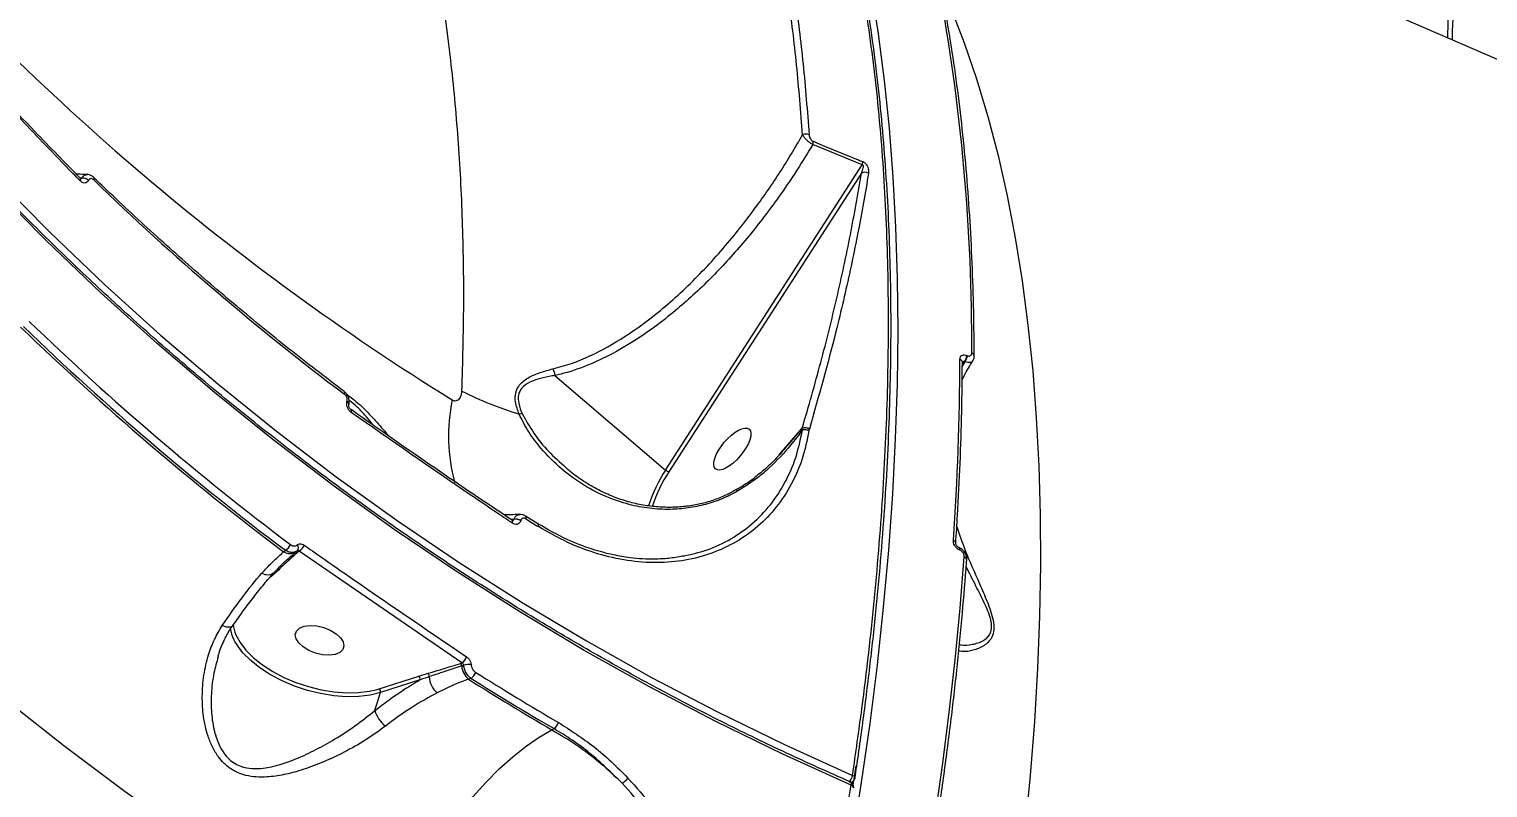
# Model space of a CAD drawing. Header units: millimetres. Extents: x -8092 to 6423, y -6886 to 5604.
# Drawn here: x 415.7 to 676.7, y -2324 to -2188.3 of the extents above; entities that cross this region are included whole.
import ezdxf

# ---------------------------------------------------------------- set-up
doc = ezdxf.new("R2010")
doc.units = ezdxf.units.MM
for name, color, linetype in [('DIKOM_ОБЪЕКТ', 7, 'Continuous'), ('DIKOM_РАЗМЕР_ЗОНА', 7, 'Continuous'), ('DIKOM_РАЗМЕР_ОБЪЕКТА', 7, 'Continuous')]:
    doc.layers.add(name, color=color, linetype=linetype)
doc.styles.add('style1', font='arial.ttf', dxfattribs={"width": 0.8})
doc.dimstyles.new('1-50', dxfattribs={"dimtxt": 300, "dimasz": 200, "dimexe": 100, "dimexo": 0, "dimgap": 100, "dimtad": 1, "dimtxsty": 'style1', "dimcen": 200, "dimclrd": 7, "dimclre": 7, "dimclrt": 7, "dimadec": 1, "dimazin": 2, "dimtfac": 1, "dimtmove": 0, "dimatfit": 2, "dimfxl": 0, "dimlwd": 25, "dimlwe": 18, "dimarcsym": 0})

# ---------------------------------------------------------------- blocks, each defined once
blk = doc.blocks.new('*D9')
at = {"layer": 'Defpoints', "color": 0, "transparency": 16777216}
for p in [(-8092.06, -86.27), (4664.84, -1471.84), (4664.84, -6785.92)]:
    blk.add_point(p, dxfattribs=at)
at = {"layer": 'DIKOM_РАЗМЕР_ЗОНА', "color": 7, "lineweight": 18, "transparency": 16777216}
for p, q in [((-8092.06, -86.27), (-8092.06, -6885.92)), ((4664.84, -1471.84), (4664.84, -6885.92))]:
    blk.add_line(p, q, dxfattribs=at)
at = {"layer": 'DIKOM_РАЗМЕР_ЗОНА', "color": 7, "lineweight": 25, "transparency": 16777216}
blk.add_line((-7892.06, -6785.92), (4464.84, -6785.92), dxfattribs=at)
at = {"layer": 'DIKOM_РАЗМЕР_ЗОНА', "color": 7, "transparency": 16777216}
for points in [[(-7892.06, -6752.58), (-7892.06, -6819.25), (-8092.06, -6785.92)], [(4464.84, -6752.58), (4464.84, -6819.25), (4664.84, -6785.92)]]:
    blk.add_solid(points, dxfattribs=at)
at = {"layer": 'DIKOM_РАЗМЕР_ЗОНА', "color": 7, "transparency": 16777216, "insert": (-2159.84, -6532.75), "char_height": 300, "attachment_point": 5, "style": 'style1'}
blk.add_mtext('12760', dxfattribs=at)
blk = doc.blocks.new('*D10')
at = {"layer": 'Defpoints', "color": 0, "transparency": 16777216}
for p in [(-65.22, 5603.5), (2870.75, -5504.88), (6323.39, -5504.88)]:
    blk.add_point(p, dxfattribs=at)
at = {"layer": 'DIKOM_РАЗМЕР_ЗОНА', "color": 7, "lineweight": 18, "transparency": 16777216}
for p, q in [((-65.22, 5603.5), (6423.39, 5603.5)), ((2870.75, -5504.88), (6423.39, -5504.88))]:
    blk.add_line(p, q, dxfattribs=at)
at = {"layer": 'DIKOM_РАЗМЕР_ЗОНА', "color": 7, "lineweight": 25, "transparency": 16777216}
blk.add_line((6323.39, 5403.5), (6323.39, -5304.88), dxfattribs=at)
at = {"layer": 'DIKOM_РАЗМЕР_ЗОНА', "color": 7, "transparency": 16777216}
for points in [[(6290.06, 5403.5), (6356.72, 5403.5), (6323.39, 5603.5)], [(6290.06, -5304.88), (6356.72, -5304.88), (6323.39, -5504.88)]]:
    blk.add_solid(points, dxfattribs=at)
at = {"layer": 'DIKOM_РАЗМЕР_ЗОНА', "color": 7, "transparency": 16777216, "insert": (6070.22, 308.83), "char_height": 300, "attachment_point": 5, "rotation": 90, "style": 'style1'}
blk.add_mtext('11100', dxfattribs=at)
blk = doc.blocks.new('*D11')
at = {"layer": 'Defpoints', "color": 0, "transparency": 16777216}
for p in [(-6092.06, -310.77), (2568.27, -2361.54), (2568.27, -4925.78)]:
    blk.add_point(p, dxfattribs=at)
at = {"layer": 'DIKOM_РАЗМЕР_ОБЪЕКТА', "color": 7, "lineweight": 18, "transparency": 16777216}
for p, q in [((-6092.06, -310.77), (-6092.06, -5025.78)), ((2568.27, -2361.54), (2568.27, -5025.78))]:
    blk.add_line(p, q, dxfattribs=at)
at = {"layer": 'DIKOM_РАЗМЕР_ОБЪЕКТА', "color": 7, "lineweight": 25, "transparency": 16777216}
blk.add_line((-5892.06, -4925.78), (2368.27, -4925.78), dxfattribs=at)
at = {"layer": 'DIKOM_РАЗМЕР_ОБЪЕКТА', "color": 7, "transparency": 16777216}
for points in [[(-5892.06, -4892.44), (-5892.06, -4959.11), (-6092.06, -4925.78)], [(2368.27, -4892.44), (2368.27, -4959.11), (2568.27, -4925.78)]]:
    blk.add_solid(points, dxfattribs=at)
at = {"layer": 'DIKOM_РАЗМЕР_ОБЪЕКТА', "color": 7, "transparency": 16777216, "insert": (-2605.9, -4672.61), "char_height": 300, "attachment_point": 5, "style": 'style1'}
blk.add_mtext('8660', dxfattribs=at)
blk = doc.blocks.new('*D12')
at = {"layer": 'Defpoints', "color": 0, "transparency": 16777216}
for p in [(529.59, 4103.5), (2292.6, -3779.74), (5226.02, -3779.74)]:
    blk.add_point(p, dxfattribs=at)
at = {"layer": 'DIKOM_РАЗМЕР_ОБЪЕКТА', "color": 7, "lineweight": 18, "transparency": 16777216}
for p, q in [((529.59, 4103.5), (5326.02, 4103.5)), ((2292.6, -3779.74), (5326.02, -3779.74))]:
    blk.add_line(p, q, dxfattribs=at)
at = {"layer": 'DIKOM_РАЗМЕР_ОБЪЕКТА', "color": 7, "lineweight": 25, "transparency": 16777216}
blk.add_line((5226.02, 3903.5), (5226.02, -3579.74), dxfattribs=at)
at = {"layer": 'DIKOM_РАЗМЕР_ОБЪЕКТА', "color": 7, "transparency": 16777216}
for points in [[(5192.69, 3903.5), (5259.35, 3903.5), (5226.02, 4103.5)], [(5192.69, -3579.74), (5259.35, -3579.74), (5226.02, -3779.74)]]:
    blk.add_solid(points, dxfattribs=at)
at = {"layer": 'DIKOM_РАЗМЕР_ОБЪЕКТА', "color": 7, "transparency": 16777216, "insert": (4972.85, 245.42), "char_height": 300, "attachment_point": 5, "rotation": 90, "style": 'style1'}
blk.add_mtext('7880', dxfattribs=at)

msp = doc.modelspace()

# ---------------------------------------------------------------- linework, layer by layer
at = {"layer": 'DIKOM_ОБЪЕКТ', "color": 7, "linetype": 'Continuous', "lineweight": 15}
for p, q in [((838.207, -2262.912), (569.314, -2146.46)), ((564.786, -2212.606), (555.904, -2208.974)), ((529.595, -2267.191), (564.786, -2212.606)), ((424.844, -2215.018), (424.838, -2215.012)), ((425.108, -2214.944), (424.859, -2214.928)), ((424.862, -2215), (425.099, -2214.963)), ((425.099, -2214.963), (425.108, -2214.944)), ((426.304, -2215.364), (426.294, -2215.384)), ((427.267, -2214.856), (427.259, -2214.847)), ((564.628, -2214.084), (530.193, -2267.495)), ((583.497, -2246.688), (583.563, -2246.716)), ((582.682, -2248.754), (583.167, -2247.821)), ((583.102, -2247.792), (582.687, -2248.354)), ((582.694, -2247.907), (582.694, -2247.881)), ((583.167, -2247.821), (583.102, -2247.792)), ((509.79, -2250.274), (529.595, -2267.191)), ((472.573, -2254.914), (472.579, -2254.893)), ((473.29, -2256.398), (473.275, -2256.387)), ((549.913, -2264.488), (554.042, -2259.714)), ((553.258, -2260.651), (554.024, -2259.742)), ((554.024, -2259.742), (554.042, -2259.714)), ((554.068, -2260.041), (554.024, -2259.742)), ((555.303, -2259.885), (555.24, -2260.151)), ((555.314, -2259.851), (555.303, -2259.885)), ((511.751, -2266.71), (511.885, -2266.834)), ((543.608, -2270.273), (542.469, -2270.959)), ((502.414, -2276.021), (501.907, -2276.031)), ((502.065, -2276.137), (502.408, -2276.043)), ((502.408, -2276.043), (502.414, -2276.021)), ((506.747, -2276.801), (504.519, -2275.415)), ((502.12, -2276.202), (502.106, -2276.192)), ((503.66, -2276.243), (503.654, -2276.265)), ((582.109, -2281.073), (582.064, -2281.054)), ((461.234, -2281.814), (461.541, -2281.548)), ((462.316, -2282.822), (463.533, -2281.749)), ((463.533, -2281.749), (463.713, -2281.592)), ((464.037, -2281.678), (463.98, -2281.727)), ((493.138, -2301.69), (464.037, -2281.678)), ((532.968, -2282.574), (532.61, -2282.627)), ((582.274, -2281.551), (582.228, -2281.532)), ((459.296, -2285.987), (458.652, -2286.543)), ((460.287, -2285.078), (459.296, -2285.987)), ((492.881, -2301.773), (493.138, -2301.69)), ((478.34, -2306.339), (485.421, -2304.053)), ((485.629, -2304.729), (478.548, -2307.014)), ((485.421, -2304.053), (487.072, -2303.553)), ((494.78, -2304.472), (494.313, -2304.625)), ((477.556, -2310.216), (478.548, -2307.014)), ((477.765, -2306.509), (478.34, -2306.339)), ((509.252, -2313.677), (509.616, -2313.461)), ((563.314, -2322.526), (563.667, -2320.132)), ((562.628, -2322.975), (562.638, -2322.979)), ((562.833, -2323.103), (563.005, -2323.001)), ((563.48, -2322.302), (563.482, -2322.29))]:
    msp.add_line(p, q, dxfattribs=at)
at = {"layer": 'DIKOM_ОБЪЕКТ', "color": 7, "linetype": 'Continuous', "lineweight": 15, "flags": 128}
for points in [[(350.362, -2140.143), (358.044, -2151.588), (366.009, -2162.794), (374.25, -2173.755), (382.764, -2184.464), (391.544, -2194.913), (400.584, -2205.096), (409.879, -2215.007), (419.422, -2224.638), (429.207, -2233.983), (439.228, -2243.036), (449.479, -2251.792), (459.952, -2260.244), (470.64, -2268.388), (481.537, -2276.217), (492.636, -2283.726), (503.929, -2290.911), (515.408, -2297.767), (527.067, -2304.289), (538.898, -2310.474), (550.892, -2316.316), (563.043, -2321.813)], [(562.779, -2323.567), (550.591, -2318.053), (538.561, -2312.193), (526.694, -2305.99), (515, -2299.448), (503.486, -2292.572), (492.159, -2285.365), (481.027, -2277.833), (470.097, -2269.981), (459.376, -2261.813), (448.872, -2253.335), (438.59, -2244.553), (428.539, -2235.472), (418.724, -2226.098), (409.152, -2216.438), (399.829, -2206.498), (390.762, -2196.284), (381.956, -2185.803), (373.416, -2175.062), (365.15, -2164.068), (357.161, -2152.828), (349.456, -2141.349)], [(575.35, -2173.162), (578.052, -2178.671), (580.634, -2184.58), (583.029, -2190.765), (585.237, -2197.221), (587.254, -2203.941), (589.08, -2210.918), (590.712, -2218.147), (592.148, -2225.621), (593.389, -2233.332), (594.431, -2241.274), (595.275, -2249.44), (595.92, -2257.82), (596.364, -2266.409), (596.609, -2275.197), (596.652, -2284.177), (596.495, -2293.34), (596.137, -2302.678), (595.58, -2312.182), (594.822, -2321.844), (593.866, -2331.653)], [(566.368, -2181.063), (567.641, -2189.16), (568.717, -2197.485), (569.594, -2206.033), (570.274, -2214.795), (570.754, -2223.764), (571.035, -2232.933), (571.116, -2242.293), (570.998, -2251.838), (570.68, -2261.559), (570.162, -2271.448), (569.446, -2281.496), (568.531, -2291.695), (567.418, -2302.037), (566.109, -2312.512), (564.605, -2323.112), (562.906, -2333.829)], [(424.807, -2215.441), (424.86, -2215.312), (424.885, -2215.197), (424.883, -2215.102), (424.852, -2215.029), (424.844, -2215.018)], [(478.699, -2354.674), (466.98, -2347.653), (455.436, -2340.324), (444.073, -2332.692), (432.897, -2324.76), (421.915, -2316.532), (411.132, -2308.014), (400.555, -2299.21), (390.189, -2290.125), (380.04, -2280.763), (370.114, -2271.131), (360.415, -2261.233), (350.95, -2251.074), (341.723, -2240.661), (332.74, -2229.998)], [(472.113, -2253.613), (472.145, -2253.487), (472.159, -2253.373), (472.153, -2253.275), (472.127, -2253.194), (472.083, -2253.135), (472.073, -2253.127)], [(473.341, -2256.898), (473.373, -2256.751), (473.38, -2256.621), (473.363, -2256.513), (473.321, -2256.43), (473.29, -2256.398)], [(543.608, -2270.273), (543.468, -2270.135), (543.369, -2270.074), (543.329, -2270.077)], [(504.6, -2275.93), (504.625, -2275.798), (504.632, -2275.68), (504.62, -2275.578), (504.591, -2275.495), (504.545, -2275.434), (504.519, -2275.415)], [(502.165, -2276.698), (502.197, -2276.552), (502.206, -2276.423), (502.191, -2276.316), (502.152, -2276.235), (502.12, -2276.202)], [(572.647, -2358.97), (574.501, -2349.112), (576.199, -2339.335), (577.739, -2329.645), (579.121, -2320.049), (580.343, -2310.554), (581.405, -2301.166), (582.305, -2291.893), (583.044, -2282.739)], [(452.072, -2295.107), (452.034, -2295.153), (451.864, -2295.266), (451.632, -2295.326), (451.345, -2295.329), (451.013, -2295.276), (450.647, -2295.169), (450.26, -2295.012)], [(452.705, -2296.683), (453.437, -2298.041), (454.494, -2299.424), (455.839, -2300.768), (457.444, -2302.044), (459.273, -2303.224), (461.285, -2304.282), (463.438, -2305.195), (465.683, -2305.943), (467.971, -2306.51), (470.253, -2306.883), (472.478, -2307.053), (474.598, -2307.018), (476.567, -2306.778), (477.765, -2306.509)], [(470.608, -2296.469), (471.395, -2297.183), (471.881, -2297.935), (472.025, -2298.665), (471.816, -2299.314), (471.272, -2299.828), (470.436, -2300.166), (469.375, -2300.301), (468.177, -2300.222), (466.937, -2299.935), (465.757, -2299.464), (464.732, -2298.846), (463.945, -2298.132), (463.46, -2297.38), (463.316, -2296.65), (463.524, -2296.001), (464.069, -2295.487), (464.905, -2295.149), (465.965, -2295.014), (467.164, -2295.093), (468.403, -2295.379), (469.583, -2295.851), (470.608, -2296.469)], [(478.548, -2307.014), (476.719, -2307.468), (474.69, -2307.715), (472.503, -2307.751), (470.208, -2307.575), (467.855, -2307.191), (465.495, -2306.607), (463.18, -2305.835), (460.96, -2304.894), (458.885, -2303.803), (456.999, -2302.585), (455.344, -2301.27), (453.957, -2299.883), (453.512, -2299.352)], [(478.699, -2354.674), (479.889, -2351.316), (481.272, -2347.919), (482.835, -2344.515), (484.564, -2341.136), (486.442, -2337.812), (488.454, -2334.573), (490.58, -2331.449), (492.801, -2328.468), (495.097, -2325.658), (497.448, -2323.044), (499.83, -2320.65), (502.224, -2318.498), (504.606, -2316.608), (506.956, -2314.996), (509.252, -2313.677)], [(562.638, -2322.979), (562.646, -2322.983), (562.712, -2323.042), (562.76, -2323.135), (562.788, -2323.256), (562.794, -2323.402), (562.779, -2323.567)], [(563.482, -2322.29), (563.484, -2322.256), (563.465, -2322.162), (563.408, -2322.067), (563.317, -2321.975), (563.193, -2321.889), (563.043, -2321.813)], [(563.162, -2323.532), (563.23, -2323.083), (563.278, -2322.761)], [(562.779, -2323.567), (562.929, -2323.643), (563.052, -2323.728), (563.144, -2323.82), (563.201, -2323.915), (563.22, -2324.008), (563.216, -2324.05)]]:
    msp.add_lwpolyline(points, dxfattribs=at)
at = {"layer": 'DIKOM_ОБЪЕКТ', "color": 7, "linetype": 'Continuous', "lineweight": 15}
for centre, radius, start, end in [((733.349, -1864.342), 459.207, 221.07288, 238.20622), ((728.514, -2189.978), 59.007, 165.53377, 179.87646), ((237.035, -2244.314), 347.341, 359.67703, 10.6049), ((554.725, -2208.455), 1.373, 66.81384, 117.4027), ((554.503, -2208.476), 1.487, 340.44343, 3.88162), ((563.358, -2212.138), 1.502, 341.85908, 5.27998), ((425.27, -2216.387), 1.434, 44.40374, 96.85938), ((425.278, -2216.37), 1.436, 44.45191, 96.8121), ((426.906, -2215.058), 0.413, 325.72096, 29.3374), ((756.155, -1875.659), 472.789, 225.91901, 233.07416), ((565.249, -2215.14), 1.225, 58.58383, 120.46212), ((761.12, -1883.073), 498.926, 225.93895, 233.05383), ((761.375, -1883.105), 498.655, 225.95492, 233.03796), ((761.615, -1882.943), 497.562, 225.95498, 233.03775), ((89.34, -2245.613), 492.921, 356.02802, 359.79534), ((582.067, -2247.975), 0.631, 7.20527, 72.4033), ((581.476, -2246.588), 2.024, 323.46105, 357.15531), ((581.543, -2246.616), 2.023, 323.44874, 357.16214), ((584.198, -2246.859), 0.612, 6.22693, 73.58786), ((472.305, -2255.439), 0.589, 353.08301, 62.90834), ((472.309, -2255.42), 0.592, 353.84088, 62.81372), ((522.231, -2261.147), 31.499, 168.08566, 195.19916), ((522.454, -2195.079), 64.972, 243.18761, 252.9234), ((503.695, -2259.124), 1.964, 81.99525, 99.38516), ((554.54, -2260.923), 1.288, 53.66405, 113.59167), ((554.556, -2260.921), 1.312, 54.70609, 113.05172), ((550.578, -2281.175), 25.217, 146.31756, 162.56514), ((550.347, -2280.963), 24.24, 146.24694, 162.64793), ((530.436, -2266.276), 1.243, 227.39878, 258.70609), ((502.776, -2277.584), 1.584, 56.33292, 103.42703), ((502.782, -2277.562), 1.584, 56.33292, 103.42703), ((754.194, -1877.269), 470.349, 237.95013, 238.27025), ((460.579, -2279.81), 1.986, 298.98364, 339.36631), ((463.075, -2281.1), 0.807, 322.32601, 40.26627), ((463.096, -2280.017), 1.909, 299.53119, 341.64056), ((580.937, -2280.318), 0.578, 4.91737, 75.9775), ((581.787, -2281.417), 0.456, 345.38429, 52.94662), ((581.827, -2281.437), 0.461, 345.59592, 51.806), ((462.335, -2280.097), 2.04, 237.31978, 305.93582), ((463.773, -2282.077), 0.406, 59.34829, 126.26535), ((582.9, -2283.304), 0.582, 5.35208, 75.68265), ((458.366, -2284.018), 1.897, 237.51569, 308.93908), ((460.07, -2285.499), 0.473, 62.72989, 98.03623), ((459.897, -2293.885), 8.406, 191.05954, 220.56804), ((458.586, -2294.117), 6.416, 185.8261, 203.57532), ((492.43, -2302.284), 0.682, 3.50839, 48.53301), ((492.09, -2299.992), 1.995, 301.67572, 341.82387), ((494.456, -2305.213), 3.241, 84.32404, 107.6738), ((484.978, -2304.559), 0.673, 345.4032, 48.82073), ((486.595, -2304.061), 0.697, 351.74337, 46.76268), ((491.327, -2303.974), 4.047, 182.65398, 229.61028), ((496.492, -2302.03), 3.389, 183.58433, 229.97367), ((753.879, -1893.097), 486.549, 237.75889, 239.81594), ((493.754, -2302.842), 1.926, 302.2037, 343.67998), ((754.556, -1892.424), 487.101, 237.77062, 239.81114), ((754.954, -1892), 486.312, 237.77111, 239.81037), ((477.898, -2306.845), 0.672, 345.38924, 48.83468), ((483.16, -2308.48), 5.867, 197.2139, 230.70138), ((508.564, -2311.876), 1.902, 303.60739, 345.52032), ((520.138, -2320.302), 3.359, 299.85014, 323.57956), ((561.221, -2321.574), 1.837, 308.29225, 352.52539), ((562.229, -2323.891), 1, 351.35162, 66.47401), ((562.696, -2322.48), 0.605, 280.60182, 300.68075), ((562.493, -2322.142), 1, 300.78835, 323.08161), ((562.493, -2322.142), 1, 323.08161, 351.5044)]:
    msp.add_arc(centre, radius, start, end, dxfattribs=at)
msp.add_ellipse((541.527, -2263.434), major_axis=(3.012, 3.564), ratio=0.4016192, dxfattribs=at)
for points, knots in [([(493.147, -2253.066), (493.29, -2247.87), (493.575, -2237.478), (493.32, -2222.431), (492.556, -2207.822), (491.187, -2193.237), (489.159, -2178.825), (486.408, -2164.718), (482.978, -2151.302), (478.851, -2138.662), (474.026, -2126.867), (468.668, -2116.294), (462.83, -2106.931), (456.588, -2098.704), (449.732, -2091.483), (444.201, -2086.529), (440.779, -2084.337), (440.029, -2083.856)], [0, 0, 0, 0, 0.0645613, 0.1291225, 0.1943264, 0.2595306, 0.331612, 0.4037489, 0.4758298, 0.5500354, 0.6243024, 0.6985065, 0.7683205, 0.8381868, 0.9079997, 0.9798271, 1, 1, 1, 1]), ([(563.043, -2321.813), (563.616, -2317.826), (565.16, -2307.085), (567.086, -2289.959), (568.635, -2270.626), (569.458, -2251.696), (569.534, -2233.248), (568.842, -2215.361), (567.396, -2198.428), (565.22, -2182.485), (562.351, -2167.545), (558.744, -2153.364), (554.379, -2140.026), (549.25, -2127.603), (543.48, -2116.35), (537.069, -2106.347), (531.236, -2098.681), (527.289, -2094.77), (525.894, -2093.387)], [0, 0, 0, 0, 0.0385426, 0.1038339, 0.1691753, 0.2344666, 0.301654, 0.3688962, 0.4360839, 0.5013751, 0.5667165, 0.6320076, 0.699195, 0.7664376, 0.8336251, 0.8989155, 0.964256, 1, 1, 1, 1]), ([(563.464, -2322.3), (563.678, -2320.894), (564.409, -2316.093), (565.474, -2308.007), (566.662, -2298.064), (567.66, -2288.278), (568.479, -2278.661), (569.117, -2269.213), (569.575, -2259.931), (569.854, -2250.81), (569.955, -2241.849), (569.876, -2233.044), (569.618, -2224.394), (569.181, -2215.895), (568.564, -2207.545), (567.767, -2199.353), (566.793, -2191.342), (565.645, -2183.549), (564.325, -2175.994), (562.835, -2168.681), (561.174, -2161.606), (559.342, -2154.767), (557.34, -2148.161), (555.166, -2141.785), (552.819, -2135.64), (550.3, -2129.723), (547.606, -2124.033), (544.739, -2118.572), (541.705, -2113.353), (538.515, -2108.399), (535.182, -2103.725), (531.702, -2099.355), (528.717, -2095.915), (526.837, -2094.036), (526.217, -2093.417)], [0, 0, 0, 0, 0.0135239, 0.046165, 0.0788173, 0.1113219, 0.1436775, 0.1759207, 0.2080883, 0.2402171, 0.2723434, 0.3044968, 0.3367088, 0.3690165, 0.4014561, 0.4340636, 0.4667429, 0.4993216, 0.5317392, 0.5640324, 0.596238, 0.6283918, 0.6605292, 0.6926849, 0.7248836, 0.7571618, 0.7895542, 0.8220959, 0.8547588, 0.8873718, 0.9197906, 0.9520583, 0.9842099, 1, 1, 1, 1]), ([(562.628, -2322.975), (560.676, -2322.115), (555.008, -2319.62), (545.723, -2315.268), (534.819, -2309.828), (524.056, -2304.1), (513.436, -2298.092), (502.967, -2291.807), (492.653, -2285.248), (482.501, -2278.419), (472.515, -2271.323), (462.702, -2263.965), (453.067, -2256.348), (443.614, -2248.476), (434.349, -2240.355), (425.277, -2231.987), (416.404, -2223.379), (407.733, -2214.533), (399.27, -2205.456), (391.019, -2196.153), (382.984, -2186.627), (375.171, -2176.885), (367.582, -2166.933), (360.225, -2156.772), (354.244, -2148.093), (350.749, -2142.778), (349.561, -2140.972)], [0, 0, 0, 0, 0.0228178, 0.0662208, 0.1096241, 0.1530275, 0.196431, 0.2398342, 0.2832376, 0.3266401, 0.370043, 0.4134455, 0.4568478, 0.5002498, 0.5436518, 0.5870531, 0.6304543, 0.6738552, 0.7172559, 0.7606562, 0.8040563, 0.847456, 0.8908554, 0.9342544, 0.9776537, 1, 1, 1, 1]), ([(554.093, -2207.236), (553.769, -2203.038), (553.121, -2194.642), (551.619, -2182.593), (549.761, -2170.925), (548.17, -2163.559), (547.374, -2159.876)], [0, 0, 0, 0, 0.2491209, 0.4982421, 0.7491223, 1, 1, 1, 1]), ([(548.528, -2159.769), (549.32, -2163.431), (550.905, -2170.755), (552.768, -2182.405), (554.282, -2194.493), (554.938, -2202.96), (555.266, -2207.193)], [0, 0, 0, 0, 0.2491223, 0.4982432, 0.7491227, 1, 1, 1, 1]), ([(670.378, -2190.229), (670.377, -2190.139), (670.368, -2189.165), (670.464, -2187.189), (670.737, -2184.252), (671.192, -2181.174), (671.722, -2178.426), (672.131, -2176.7), (672.284, -2176.055)], [0, 0, 0, 0, 0.0214372, 0.2333908, 0.4459063, 0.6589927, 0.8725586, 1, 1, 1, 1]), ([(584.806, -2246.795), (584.798, -2245.236), (584.774, -2240.716), (584.599, -2233.361), (584.221, -2224.793), (583.662, -2216.409), (582.925, -2208.212), (582.011, -2200.207), (580.917, -2192.406), (579.853, -2185.984), (579.127, -2182.196), (578.874, -2180.88)], [0, 0, 0, 0, 0.0652736, 0.1893409, 0.3134157, 0.437497, 0.5615839, 0.6856772, 0.8097772, 0.9338809, 1, 1, 1, 1]), ([(424.807, -2215.441), (424.378, -2215.001), (422.235, -2212.802), (413.983, -2204.283), (406.358, -2196.137), (400.396, -2189.768)], [0, 0, 0, 0, 0.0517082, 0.2585516, 1, 1, 1, 1]), ([(424.864, -2215.002), (422.137, -2212.205), (415.499, -2205.4), (407.372, -2196.835), (402.038, -2191.047), (400.451, -2189.324)], [0, 0, 0, 0, 0.3287947, 0.8001848, 1, 1, 1, 1]), ([(509.405, -2249.094), (510.525, -2248.785), (513.909, -2247.851), (519.313, -2245.277), (526.014, -2240.912), (532.813, -2235.194), (539.561, -2228.14), (545.262, -2220.968), (550.113, -2213.987), (552.767, -2209.487), (554.093, -2207.236)], [0, 0, 0, 0, 0.05881029, 0.17772003, 0.29681651, 0.45094708, 0.60562293, 0.76004365, 0.88002115, 1, 1, 1, 1]), ([(555.904, -2208.974), (555.752, -2208.877), (555.449, -2208.684), (554.992, -2208.303), (554.58, -2207.895), (554.276, -2207.528), (554.146, -2207.321), (554.093, -2207.236)], [0, 0, 0, 0, 0.202236, 0.4043482, 0.6106161, 0.8410617, 1, 1, 1, 1]), ([(555.266, -2207.193), (555.283, -2207.323), (555.313, -2207.552), (555.457, -2207.88), (555.628, -2208.116), (555.805, -2208.283), (555.926, -2208.344), (555.986, -2208.375)], [0, 0, 0, 0, 0.3196702, 0.5619225, 0.7279018, 0.8640996, 1, 1, 1, 1]), ([(555.904, -2208.974), (555.008, -2210.447), (552.576, -2214.447), (548.241, -2220.677), (542.792, -2227.504), (536.891, -2233.807), (531.469, -2238.671), (526.481, -2242.475), (522.029, -2245.38), (517.108, -2247.933), (512.984, -2249.501), (510.512, -2250.099), (509.79, -2250.274)], [0, 0, 0, 0, 0.0783326, 0.2125903, 0.3472651, 0.4817924, 0.6158489, 0.6916657, 0.7820716, 0.8726181, 0.9628123, 1, 1, 1, 1]), ([(555.986, -2208.375), (556.525, -2208.604), (559.221, -2209.748), (562.179, -2210.951), (564.605, -2211.902), (564.855, -2212)], [0, 0, 0, 0, 0.183172, 0.9158789, 1, 1, 1, 1]), ([(564.628, -2214.084), (564.698, -2213.929), (564.836, -2213.623), (564.963, -2213.208), (565.003, -2212.9), (564.981, -2212.739), (564.944, -2212.665), (564.916, -2212.637), (564.885, -2212.616), (564.844, -2212.602), (564.808, -2212.605), (564.786, -2212.606)], [0, 0, 0, 0, 0.3170285, 0.6271479, 0.7913743, 0.8704757, 0.8978479, 0.9254604, 0.9332709, 0.9603605, 1, 1, 1, 1]), ([(564.855, -2212), (564.944, -2212.042), (565.123, -2212.127), (565.371, -2212.344), (565.603, -2212.636), (565.819, -2213.069), (565.933, -2213.592), (565.902, -2213.93), (565.888, -2214.094)], [0, 0, 0, 0, 0.109869, 0.2200431, 0.3257475, 0.4924913, 0.753703, 1, 1, 1, 1]), ([(426.11, -2214.28), (425.533, -2214.288), (424.836, -2214.297), (424.207, -2214.227), (424.099, -2214.215)], [0, 0, 0, 0, 0.8281302, 1, 1, 1, 1]), ([(426.294, -2215.384), (426.255, -2215.454), (426.152, -2215.635), (425.896, -2215.817), (425.544, -2215.864), (425.158, -2215.747), (424.924, -2215.543), (424.807, -2215.441)], [0, 0, 0, 0, 0.1342148, 0.3469507, 0.5632167, 0.7816982, 1, 1, 1, 1]), ([(424.964, -2215.114), (424.968, -2215.114), (424.985, -2215.116), (424.935, -2215.101), (424.87, -2215.041), (424.837, -2215.011)], [0, 0, 0, 0, 0.1432671, 0.57336, 1, 1, 1, 1]), ([(424.948, -2215.1), (424.951, -2215.1), (425, -2215.094), (425.056, -2215.044), (425.087, -2214.986), (425.099, -2214.963)], [0, 0, 0, 0, 0.0412095, 0.6300393, 1, 1, 1, 1]), ([(425.108, -2214.944), (425.204, -2214.81), (425.406, -2214.528), (425.773, -2214.342), (426.022, -2214.335), (426.112, -2214.333)], [0, 0, 0, 0, 0.36700286, 0.77220757, 1, 1, 1, 1]), ([(427.252, -2214.856), (427.094, -2214.724), (426.782, -2214.465), (426.343, -2214.311), (426.11, -2214.342), (426.072, -2214.347)], [0, 0, 0, 0, 0.46275145, 0.91308683, 1, 1, 1, 1]), ([(427.248, -2215.291), (427.246, -2215.289), (427.175, -2215.218), (427.016, -2215.107), (426.806, -2215.047), (426.606, -2215.065), (426.43, -2215.156), (426.344, -2215.297), (426.304, -2215.364)], [0, 0, 0, 0, 0.004394, 0.2198637, 0.4356226, 0.5683088, 0.7939166, 1, 1, 1, 1]), ([(472.07, -2253.125), (470.38, -2251.844), (465.474, -2248.127), (457.488, -2241.777), (448.176, -2233.994), (439.058, -2225.954), (432.119, -2219.527), (428.225, -2215.778), (427.258, -2214.847)], [0, 0, 0, 0, 0.1082673, 0.3142013, 0.5201381, 0.7260751, 0.9320088, 1, 1, 1, 1]), ([(554.042, -2259.714), (555.176, -2255.773), (557.443, -2247.892), (560.284, -2236.366), (562.746, -2225.048), (564.001, -2217.739), (564.628, -2214.084)], [0, 0, 0, 0, 0.2492688, 0.4985376, 0.7492684, 1, 1, 1, 1]), ([(565.888, -2214.094), (565.817, -2214.529), (565.466, -2216.706), (564.474, -2222.42), (562.683, -2231.383), (559.694, -2244.358), (556.967, -2254.003), (555.314, -2259.851)], [0, 0, 0, 0, 0.0299878, 0.1499523, 0.3900701, 0.6301905, 1, 1, 1, 1]), ([(582.257, -2247.374), (582.266, -2247.269), (582.286, -2247.034), (582.454, -2246.761), (582.734, -2246.591), (583.094, -2246.551), (583.362, -2246.642), (583.497, -2246.688)], [0, 0, 0, 0, 0.17413659, 0.38954411, 0.59577762, 0.79786512, 1, 1, 1, 1]), ([(583.563, -2246.716), (583.651, -2246.747), (583.828, -2246.807), (584.065, -2246.781), (584.246, -2246.67), (584.353, -2246.492), (584.365, -2246.34), (584.371, -2246.272)], [0, 0, 0, 0, 0.2039754, 0.4080219, 0.6135381, 0.8265511, 1, 1, 1, 1]), ([(584.551, -2247.628), (584.596, -2247.566), (584.746, -2247.363), (584.818, -2247.058), (584.795, -2246.838), (584.79, -2246.793)], [0, 0, 0, 0, 0.25837709, 0.84932776, 1, 1, 1, 1]), ([(503.375, -2257.187), (503.114, -2256.463), (502.639, -2255.145), (502.677, -2253.297), (503.475, -2251.706), (505.064, -2250.556), (507.138, -2249.697), (508.644, -2249.296), (509.405, -2249.094)], [0, 0, 0, 0, 0.1672654, 0.3043219, 0.4416809, 0.6370357, 0.8167218, 1, 1, 1, 1]), ([(509.405, -2249.094), (509.42, -2249.123), (509.509, -2249.294), (509.665, -2249.677), (509.743, -2250.058), (509.786, -2250.267)], [0, 0, 0, 0, 0.0842789, 0.5004885, 1, 1, 1, 1]), ([(581.512, -2280.268), (581.621, -2278.609), (581.937, -2273.797), (582.322, -2265.943), (582.62, -2256.796), (582.669, -2250.847), (582.693, -2247.896)], [0, 0, 0, 0, 0.1498929, 0.4347638, 0.7196496, 1, 1, 1, 1]), ([(582.653, -2251.104), (582.774, -2250.839), (583.313, -2249.661), (584.023, -2248.524), (584.574, -2247.644)], [0, 0, 0, 0, 0.225026, 1, 1, 1, 1]), ([(583.102, -2247.792), (583.063, -2247.78), (583.016, -2247.766), (582.919, -2247.77), (582.807, -2247.805), (582.728, -2247.881), (582.687, -2247.922)], [0, 0, 0, 0, 0.2531085, 0.3073724, 0.634967, 1, 1, 1, 1]), ([(584.549, -2247.629), (584.527, -2247.677), (584.453, -2247.833), (584.157, -2247.956), (583.707, -2247.992), (583.347, -2247.878), (583.167, -2247.821)], [0, 0, 0, 0, 0.1261552, 0.4166994, 0.7080085, 1, 1, 1, 1]), ([(509.786, -2250.267), (509.784, -2250.267), (509.62, -2250.291), (508.73, -2250.444), (507.166, -2250.749), (505.26, -2251.4), (503.826, -2252.344), (503.155, -2253.72), (503.215, -2255.375), (503.7, -2256.536), (503.969, -2257.18)], [0, 0, 0, 0, 0.0002697, 0.0414507, 0.2242925, 0.4065701, 0.5849833, 0.7124739, 0.8404539, 1, 1, 1, 1]), ([(509.79, -2250.274), (509.789, -2250.273), (509.787, -2250.271), (509.786, -2250.269), (509.786, -2250.267), (509.786, -2250.267)], [0, 0, 0, 0, 0.4609745, 0.8339405, 1, 1, 1, 1]), ([(472.896, -2255.485), (472.897, -2255.484), (472.985, -2255.29), (472.995, -2254.816), (472.858, -2254.122), (472.526, -2253.504), (472.19, -2253.255), (472.053, -2253.153)], [0, 0, 0, 0, 0.0022638, 0.2509243, 0.5209133, 0.8060441, 1, 1, 1, 1]), ([(472.579, -2254.893), (472.583, -2254.879), (472.611, -2254.777), (472.628, -2254.562), (472.575, -2254.287), (472.467, -2254.022), (472.32, -2253.792), (472.177, -2253.669), (472.113, -2253.613)], [0, 0, 0, 0, 0.0340185, 0.2521871, 0.4705222, 0.5978375, 0.8193402, 1, 1, 1, 1]), ([(473.341, -2256.898), (473.218, -2256.795), (472.972, -2256.59), (472.696, -2256.141), (472.534, -2255.655), (472.503, -2255.228), (472.554, -2255.002), (472.573, -2254.914)], [0, 0, 0, 0, 0.2182479, 0.436762, 0.6529573, 0.8657428, 1, 1, 1, 1]), ([(472.52, -2253.615), (473.263, -2254.174), (474.518, -2255.119), (476.215, -2256.795), (477.943, -2258.648), (479.228, -2260.141), (479.998, -2261.053), (480.065, -2261.132)], [0, 0, 0, 0, 0.2703618, 0.4564363, 0.6474266, 0.969128, 1, 1, 1, 1]), ([(477.295, -2259.195), (477.174, -2259.037), (476.687, -2258.403), (475.72, -2257.287), (474.407, -2255.854), (473.436, -2255.101), (472.947, -2254.722)], [0, 0, 0, 0, 0.0974976, 0.3921835, 0.6940804, 1, 1, 1, 1]), ([(491.41, -2254.644), (491.49, -2254.686), (491.655, -2254.772), (491.975, -2254.815), (492.322, -2254.738), (492.748, -2254.435), (492.984, -2254), (493.114, -2253.486), (493.134, -2253.233), (493.147, -2253.066)], [0, 0, 0, 0, 0.0767354, 0.1605161, 0.3173878, 0.4661186, 0.7624862, 0.8428084, 1, 1, 1, 1]), ([(473.275, -2256.384), (473.267, -2256.379), (473.229, -2256.356), (473.13, -2256.26), (473.018, -2256.102), (472.933, -2255.921), (472.887, -2255.747), (472.874, -2255.603), (472.887, -2255.52), (472.89, -2255.512), (472.891, -2255.51)], [0, 0, 0, 0, 0.0442989, 0.2035745, 0.3644775, 0.5199747, 0.6586405, 0.8032668, 0.954562, 1, 1, 1, 1]), ([(472.892, -2255.504), (472.893, -2255.499), (472.895, -2255.492), (472.897, -2255.485), (472.898, -2255.483)], [0, 0, 0, 0, 0.6997436, 1, 1, 1, 1]), ([(502.132, -2276.182), (498.926, -2274.034), (491.124, -2268.805), (481.524, -2262.197), (475.19, -2257.712), (473.304, -2256.377)], [0, 0, 0, 0, 0.3287684, 0.8001336, 1, 1, 1, 1]), ([(502.165, -2276.698), (501.661, -2276.36), (499.141, -2274.67), (489.43, -2268.119), (480.401, -2261.822), (473.341, -2256.898)], [0, 0, 0, 0, 0.0517106, 0.2585522, 1, 1, 1, 1]), ([(542.469, -2270.959), (541.566, -2271.437), (539.735, -2272.407), (536.732, -2273.401), (533.598, -2274.044), (530.227, -2274.303), (526.671, -2274.117), (522.815, -2273.383), (518.886, -2272.037), (514.8, -2269.923), (510.832, -2267.039), (507.559, -2263.736), (505.004, -2260.415), (503.921, -2258.269), (503.375, -2257.187)], [0, 0, 0, 0, 0.0637955, 0.1293411, 0.1956944, 0.263426, 0.3422605, 0.4227083, 0.517078, 0.6134057, 0.7254018, 0.8400009, 0.9193211, 1, 1, 1, 1]), ([(503.969, -2257.18), (504.617, -2258.343), (505.928, -2260.699), (508.572, -2263.938), (510.68, -2265.776), (511.751, -2266.71)], [0, 0, 0, 0, 0.3244075, 0.6566139, 1, 1, 1, 1]), ([(555.24, -2260.151), (554.885, -2261.852), (554.176, -2265.252), (552.165, -2269.822), (549.508, -2273.891), (546.191, -2277.351), (542.301, -2280.136), (537.92, -2282.182), (533.141, -2283.447), (528.057, -2283.894), (522.78, -2283.511), (517.418, -2282.284), (512.048, -2280.295), (508.571, -2278.311), (506.831, -2277.318)], [0, 0, 0, 0, 0.08361911, 0.16716688, 0.25041861, 0.33385264, 0.41730368, 0.50048861, 0.58373855, 0.6671387, 0.75045753, 0.83339634, 0.9166281, 1, 1, 1, 1]), ([(532.589, -2282.621), (534.083, -2282.287), (537.159, -2281.599), (541.354, -2279.592), (545.179, -2276.886), (548.433, -2273.502), (551.046, -2269.519), (553.022, -2265.045), (553.719, -2261.71), (554.068, -2260.041)], [0, 0, 0, 0, 0.1356891, 0.27947289, 0.4230161, 0.5676252, 0.71107245, 0.85535649, 1, 1, 1, 1]), ([(554.068, -2260.041), (553.379, -2260.948), (551.561, -2263.341), (548.852, -2266.204), (546.009, -2268.672), (544.408, -2269.74), (543.608, -2270.273)], [0, 0, 0, 0, 0.2319425, 0.6115089, 0.805869, 1, 1, 1, 1]), ([(555.24, -2260.151), (555.152, -2260.109), (554.971, -2260.024), (554.653, -2259.964), (554.334, -2259.964), (554.155, -2260.016), (554.068, -2260.041)], [0, 0, 0, 0, 0.24362828, 0.49997859, 0.75635928, 1, 1, 1, 1]), ([(549.971, -2264.429), (550.768, -2263.537), (551.881, -2262.293), (552.954, -2261.014), (553.258, -2260.651)], [0, 0, 0, 0, 0.7164263, 1, 1, 1, 1]), ([(550.981, -2263.285), (550.753, -2263.56), (549.819, -2264.682), (548.102, -2266.398), (545.92, -2268.277), (544.35, -2269.47), (543.477, -2269.968), (543.32, -2270.058)], [0, 0, 0, 0, 0.10462152, 0.42733887, 0.71108181, 0.94777105, 1, 1, 1, 1]), ([(542.179, -2270.742), (541.53, -2271.098), (540.209, -2271.824), (538.062, -2272.656), (535.783, -2273.293), (533.377, -2273.713), (530.842, -2273.902), (528.216, -2273.839), (525.538, -2273.509), (522.855, -2272.893), (520.177, -2271.981), (517.524, -2270.777), (514.94, -2269.251), (513.034, -2267.936), (512.059, -2267.058), (511.848, -2266.868)], [0, 0, 0, 0, 0.0661462, 0.1344679, 0.2033551, 0.2760788, 0.3523948, 0.4323067, 0.5154214, 0.6008852, 0.6886807, 0.7808508, 0.8757952, 0.9731347, 1, 1, 1, 1]), ([(543.326, -2270.067), (543.081, -2270.226), (542.708, -2270.467), (542.319, -2270.676), (542.185, -2270.747)], [0, 0, 0, 0, 0.6569773, 1, 1, 1, 1]), ([(542.469, -2270.959), (542.455, -2270.943), (542.366, -2270.846), (542.248, -2270.74), (542.215, -2270.773), (542.202, -2270.786)], [0, 0, 0, 0, 0.1048494, 0.6515905, 1, 1, 1, 1]), ([(503.477, -2275.081), (502.924, -2275.134), (501.933, -2275.229), (501.024, -2275.186), (500.623, -2275.167)], [0, 0, 0, 0, 0.558437, 1, 1, 1, 1]), ([(502.188, -2276.252), (502.223, -2276.242), (502.304, -2276.218), (502.379, -2276.138), (502.4, -2276.069), (502.408, -2276.043)], [0, 0, 0, 0, 0.3183098, 0.7369004, 1, 1, 1, 1]), ([(502.414, -2276.021), (502.488, -2275.861), (502.643, -2275.526), (502.991, -2275.266), (503.281, -2275.142), (503.43, -2275.154), (503.478, -2275.158)], [0, 0, 0, 0, 0.3263767, 0.6866364, 0.8995006, 1, 1, 1, 1]), ([(504.513, -2275.424), (504.335, -2275.324), (504.001, -2275.136), (503.625, -2275.146), (503.449, -2275.151)], [0, 0, 0, 0, 0.532496, 1, 1, 1, 1]), ([(504.6, -2275.93), (504.598, -2275.929), (504.513, -2275.876), (504.337, -2275.801), (504.115, -2275.794), (503.917, -2275.863), (503.753, -2275.999), (503.69, -2276.164), (503.66, -2276.243)], [0, 0, 0, 0, 0.0043259, 0.2198197, 0.435579, 0.5682685, 0.7938189, 1, 1, 1, 1]), ([(502.221, -2276.251), (502.224, -2276.251), (502.235, -2276.25), (502.189, -2276.244), (502.129, -2276.204), (502.106, -2276.188)], [0, 0, 0, 0, 0.2435972, 0.7188436, 1, 1, 1, 1]), ([(503.654, -2276.265), (503.626, -2276.346), (503.552, -2276.557), (503.324, -2276.805), (502.977, -2276.942), (502.568, -2276.92), (502.299, -2276.772), (502.165, -2276.698)], [0, 0, 0, 0, 0.1342547, 0.3469909, 0.5632386, 0.7817185, 1, 1, 1, 1]), ([(506.831, -2277.318), (506.846, -2277.231), (506.876, -2277.057), (506.843, -2276.885), (506.779, -2276.841), (506.756, -2276.824)], [0, 0, 0, 0, 0.385562, 0.77112166, 1, 1, 1, 1]), ([(532.61, -2282.627), (531.797, -2282.763), (530.188, -2283.031), (527.797, -2283.159), (525.479, -2283.117), (522.989, -2282.882), (519.985, -2282.372), (516.215, -2281.351), (511.687, -2279.626), (508.503, -2277.811), (506.784, -2276.831)], [0, 0, 0, 0, 0.1039891, 0.2058418, 0.2906882, 0.3765794, 0.4901698, 0.6312473, 0.800923, 1, 1, 1, 1]), ([(581.697, -2277.375), (582.18, -2278.768), (583.339, -2282.108), (585.356, -2286.576), (586.935, -2290.195), (587.752, -2292.373), (588.25, -2294.112), (588.4, -2295.813), (587.958, -2297.347), (586.801, -2298.588), (585.093, -2299.363), (583.341, -2299.766), (582.422, -2299.629), (582.038, -2299.572)], [0, 0, 0, 0, 0.1288442, 0.3089996, 0.403037, 0.4506423, 0.4995443, 0.5545204, 0.6058147, 0.683039, 0.7977656, 0.9154376, 1, 1, 1, 1]), ([(462.437, -2280.51), (462.569, -2280.592), (462.833, -2280.755), (463.249, -2280.793), (463.532, -2280.699), (463.663, -2280.599), (463.691, -2280.578)], [0, 0, 0, 0, 0.3076966, 0.6158594, 0.9191151, 1, 1, 1, 1]), ([(463.691, -2280.578), (463.708, -2280.565), (463.827, -2280.47), (464.093, -2280.368), (464.507, -2280.388), (464.774, -2280.541), (464.908, -2280.618)], [0, 0, 0, 0, 0.05242335, 0.36506283, 0.68272894, 1, 1, 1, 1]), ([(464.908, -2280.618), (465.398, -2280.962), (467.85, -2282.683), (477.453, -2289.39), (486.72, -2295.681), (493.986, -2300.614)], [0, 0, 0, 0, 0.0512256, 0.2561262, 1, 1, 1, 1]), ([(582.228, -2281.532), (582.138, -2281.486), (581.909, -2281.371), (581.571, -2281.072), (581.277, -2280.656), (581.089, -2280.192), (581.081, -2279.902), (581.077, -2279.757)], [0, 0, 0, 0, 0.1408273, 0.3552963, 0.5700681, 0.7850007, 1, 1, 1, 1]), ([(582.063, -2281.05), (582.031, -2281.036), (581.962, -2281.004), (581.827, -2280.899), (581.698, -2280.755), (581.593, -2280.589), (581.529, -2280.428), (581.51, -2280.309), (581.513, -2280.285), (581.514, -2280.274)], [0, 0, 0, 0, 0.1286695, 0.2794295, 0.4257714, 0.5816227, 0.7369443, 0.8920231, 1, 1, 1, 1]), ([(583.461, -2283.246), (583.471, -2283.179), (583.509, -2282.903), (583.374, -2282.379), (583.022, -2281.745), (582.56, -2281.276), (582.211, -2281.145), (582.101, -2281.103)], [0, 0, 0, 0, 0.0766015, 0.3163574, 0.5826482, 0.8680272, 1, 1, 1, 1]), ([(457.347, -2285.619), (457.937, -2284.989), (459.121, -2283.725), (460.43, -2282.545), (461.102, -2281.934), (461.234, -2281.814)], [0, 0, 0, 0, 0.4438927, 0.8911113, 1, 1, 1, 1]), ([(459.568, -2285.503), (459.972, -2285.063), (460.958, -2283.991), (461.989, -2283.095), (462.597, -2282.567)], [0, 0, 0, 0, 0.410202, 1, 1, 1, 1]), ([(463.98, -2281.727), (463.089, -2282.51), (461.831, -2283.613), (460.635, -2284.748), (460.287, -2285.078)], [0, 0, 0, 0, 0.7088212, 1, 1, 1, 1]), ([(463.713, -2281.592), (463.667, -2281.628), (463.445, -2281.798), (462.96, -2281.966), (462.238, -2281.927), (461.773, -2281.674), (461.541, -2281.548)], [0, 0, 0, 0, 0.0813754, 0.3857895, 0.6937442, 1, 1, 1, 1]), ([(464.037, -2281.678), (464.004, -2281.642), (463.941, -2281.573), (463.832, -2281.539), (463.755, -2281.56), (463.719, -2281.589), (463.713, -2281.592)], [0, 0, 0, 0, 0.3345136, 0.6549002, 0.9518, 1, 1, 1, 1]), ([(573.091, -2359.418), (573.441, -2357.606), (574.455, -2352.348), (576.003, -2343.71), (577.679, -2333.54), (579.179, -2323.471), (580.505, -2313.51), (581.655, -2303.662), (582.612, -2294.109), (583.18, -2287.333), (583.44, -2283.788), (583.48, -2283.249)], [0, 0, 0, 0, 0.0688413, 0.1996556, 0.3304781, 0.4613015, 0.5921322, 0.7229665, 0.8538046, 0.9777649, 1, 1, 1, 1]), ([(583.044, -2282.739), (583.041, -2282.642), (583.036, -2282.448), (582.912, -2282.139), (582.715, -2281.86), (582.489, -2281.659), (582.335, -2281.582), (582.274, -2281.551)], [0, 0, 0, 0, 0.2142228, 0.4283833, 0.6429234, 0.857738, 1, 1, 1, 1]), ([(450.26, -2295.012), (451.441, -2293.302), (453.837, -2289.834), (456.182, -2286.95), (457.341, -2285.626), (457.347, -2285.619)], [0, 0, 0, 0, 0.49139669, 0.99706984, 1, 1, 1, 1]), ([(452.082, -2295.112), (452.642, -2294.307), (453.833, -2292.595), (455.646, -2290.179), (457.498, -2287.87), (458.807, -2286.314), (459.473, -2285.602), (459.556, -2285.514)], [0, 0, 0, 0, 0.2204006, 0.4684733, 0.7169276, 0.9647766, 1, 1, 1, 1]), ([(582.153, -2298.421), (582.252, -2298.442), (582.94, -2298.586), (584.485, -2298.436), (586.275, -2297.915), (587.536, -2296.927), (587.981, -2295.664), (587.906, -2294.634), (587.677, -2293.583), (587.286, -2292.427), (586.386, -2290.406), (585.013, -2287.745), (583.96, -2285.639), (583.388, -2284.494)], [0, 0, 0, 0, 0.0269322, 0.1885686, 0.3495559, 0.4522357, 0.5178118, 0.5729233, 0.5880405, 0.6520017, 0.7164126, 0.84591, 1, 1, 1, 1]), ([(479.444, -2313.02), (478.293, -2313.86), (475.989, -2315.543), (473.278, -2317.052), (470.656, -2318.391), (468.104, -2319.572), (464.592, -2320.863), (461.29, -2321.751), (458.598, -2322.14), (456.325, -2322.143), (454.101, -2321.817), (451.657, -2320.788), (449.694, -2318.85), (448.451, -2316.755), (447.487, -2314.339), (446.815, -2311.289), (446.595, -2307.608), (446.882, -2303.875), (447.666, -2300.46), (448.781, -2297.47), (449.767, -2295.831), (450.26, -2295.012)], [0, 0, 0, 0, 0.07269136, 0.14552395, 0.15113181, 0.21733001, 0.28354066, 0.33771569, 0.39181654, 0.4254874, 0.45911012, 0.51345125, 0.56793678, 0.60449476, 0.6411219, 0.70296364, 0.76491091, 0.83090496, 0.89687193, 0.94845153, 1, 1, 1, 1]), ([(449.5, -2300.626), (449.561, -2300.396), (449.843, -2299.312), (450.632, -2297.557), (451.444, -2295.939), (452.01, -2295.21), (452.084, -2295.114)], [0, 0, 0, 0, 0.11424551, 0.53688946, 0.9391197, 1, 1, 1, 1]), ([(449.515, -2300.63), (449.243, -2301.575), (448.625, -2303.719), (448.246, -2307.107), (448.253, -2310.681), (448.694, -2313.612), (449.449, -2315.946), (450.454, -2317.908), (452.157, -2319.703), (454.338, -2320.519), (456.316, -2320.655), (458.371, -2320.468), (460.815, -2319.866), (463.82, -2318.754), (467.04, -2317.237), (470.548, -2315.266), (474.162, -2312.942), (476.412, -2311.135), (477.556, -2310.216)], [0, 0, 0, 0, 0.0609733, 0.1383412, 0.2080984, 0.2792609, 0.3187508, 0.3592178, 0.4167116, 0.4741278, 0.5104347, 0.5476679, 0.608514, 0.6705938, 0.7467719, 0.8242663, 0.9106799, 1, 1, 1, 1]), ([(487.072, -2303.553), (488.509, -2303.127), (490.462, -2302.548), (492.375, -2301.935), (492.881, -2301.773)], [0, 0, 0, 0, 0.7353034, 1, 1, 1, 1]), ([(493.472, -2302.125), (493.442, -2302.135), (493.321, -2302.174), (493.2, -2302.213), (493.11, -2302.242)], [0, 0, 0, 0, 0.2499986, 1, 1, 1, 1]), ([(493.472, -2302.125), (493.459, -2302.071), (493.434, -2301.963), (493.329, -2301.82), (493.223, -2301.733), (493.154, -2301.699), (493.138, -2301.69)], [0, 0, 0, 0, 0.2927375, 0.5922874, 0.9006657, 1, 1, 1, 1]), ([(494.78, -2304.472), (494.697, -2304.411), (494.414, -2304.202), (493.991, -2303.701), (493.603, -2302.941), (493.516, -2302.397), (493.472, -2302.125)], [0, 0, 0, 0, 0.1209626, 0.4144357, 0.7068927, 1, 1, 1, 1]), ([(493.986, -2300.614), (494.026, -2300.643), (494.191, -2300.762), (494.448, -2301.046), (494.693, -2301.499), (494.749, -2301.825), (494.777, -2301.988)], [0, 0, 0, 0, 0.0964426, 0.3985607, 0.6991515, 1, 1, 1, 1]), ([(494.777, -2301.988), (494.804, -2302.151), (494.86, -2302.477), (495.105, -2302.929), (495.371, -2303.225), (495.55, -2303.348), (495.602, -2303.384)], [0, 0, 0, 0, 0.29283282, 0.585137, 0.87879193, 1, 1, 1, 1]), ([(477.556, -2310.216), (479.249, -2308.931), (481.936, -2306.891), (484.631, -2305.313), (485.629, -2304.729)], [0, 0, 0, 0, 0.62989345, 1, 1, 1, 1]), ([(487.285, -2304.161), (487.042, -2304.241), (486.485, -2304.424), (485.938, -2304.619), (485.629, -2304.729)], [0, 0, 0, 0, 0.4353045, 1, 1, 1, 1]), ([(493.11, -2302.242), (492.876, -2302.318), (491.704, -2302.697), (489.779, -2303.337), (488.05, -2303.908), (487.285, -2304.161)], [0, 0, 0, 0, 0.1222812, 0.611422, 1, 1, 1, 1]), ([(494.313, -2304.625), (494.095, -2304.697), (492.251, -2305.302), (490.367, -2306.234), (488.705, -2307.056)], [0, 0, 0, 0, 0.1178651, 1, 1, 1, 1]), ([(488.705, -2307.056), (487.228, -2307.859), (484.5, -2309.341), (481.395, -2311.512), (479.798, -2312.746), (479.444, -2313.02)], [0, 0, 0, 0, 0.4786825, 0.8843786, 1, 1, 1, 1]), ([(510.405, -2312.352), (512.559, -2313.73), (515.821, -2315.818), (519.912, -2319.33), (521.865, -2321.308), (522.841, -2322.296)], [0, 0, 0, 0, 0.4927634, 0.7463812, 1, 1, 1, 1]), ([(509.252, -2313.677), (510.755, -2314.562), (513.712, -2316.301), (517.93, -2319.512), (520.511, -2321.976), (521.81, -2323.215)], [0, 0, 0, 0, 0.3395431, 0.6677586, 1, 1, 1, 1]), ([(521.81, -2323.215), (519.921, -2321.367), (517.059, -2318.567), (512.891, -2315.473), (510.708, -2314.131), (509.616, -2313.461)], [0, 0, 0, 0, 0.4928128, 0.7464081, 1, 1, 1, 1]), ([(522.841, -2322.296), (524.301, -2323.936), (526.993, -2326.958), (530.395, -2331.922), (533.215, -2336.865), (535.575, -2342.051), (537.43, -2347.413), (538.764, -2352.884), (539.564, -2358.412), (539.776, -2363.927), (539.465, -2369.38), (538.78, -2372.885), (538.439, -2374.635)], [0, 0, 0, 0, 0.1166798, 0.2150843, 0.3137984, 0.412201, 0.5100592, 0.6082266, 0.7060859, 0.8039542, 0.9021322, 1, 1, 1, 1]), ([(198.315, -2852.236), (201.103, -2852.249), (207.621, -2852.28), (218.355, -2850.854), (230.395, -2848.18), (242.662, -2844.244), (255.092, -2839.141), (267.64, -2832.924), (280.509, -2825.495), (293.668, -2816.827), (307.076, -2806.92), (320.44, -2795.991), (333.714, -2784.105), (346.856, -2771.34), (360.08, -2757.49), (373.344, -2742.556), (386.599, -2726.564), (399.404, -2710.064), (411.728, -2693.162), (423.554, -2675.969), (435.225, -2658.002), (446.695, -2639.288), (457.923, -2619.873), (468.81, -2599.91), (479.317, -2579.451), (489.409, -2558.557), (499.113, -2537.157), (508.377, -2515.305), (517.159, -2493.066), (525.264, -2470.93), (532.682, -2448.971), (539.415, -2427.257), (545.571, -2405.435), (551.11, -2383.574), (555.978, -2361.763), (559.88, -2341.726), (561.89, -2329.135), (562.779, -2323.567)], [0, 0, 0, 0, 0.0220395, 0.0515326, 0.0810498, 0.1105429, 0.1392036, 0.1678863, 0.1965469, 0.22604, 0.2555572, 0.2850504, 0.313711, 0.3423937, 0.3710544, 0.4005474, 0.4300646, 0.4595577, 0.4871865, 0.5148349, 0.5424636, 0.5708354, 0.5992285, 0.6276002, 0.656261, 0.6849437, 0.7136044, 0.7430977, 0.7726147, 0.8021081, 0.8307687, 0.8594515, 0.8881121, 0.9176055, 0.9471227, 0.9766159, 1, 1, 1, 1]), ([(537.135, -2374.451), (537.469, -2372.74), (538.138, -2369.31), (538.439, -2363.974), (538.229, -2358.577), (537.442, -2353.166), (536.13, -2347.811), (534.308, -2342.562), (531.99, -2337.484), (529.222, -2332.644), (525.883, -2327.781), (523.243, -2324.821), (521.81, -2323.215)], [0, 0, 0, 0, 0.097771, 0.1958575, 0.2936302, 0.391458, 0.4895931, 0.5874253, 0.6858966, 0.7846811, 0.8831564, 1, 1, 1, 1])]:
    msp.add_open_spline(points, degree=3, knots=knots, dxfattribs=at)

# ---------------------------------------------------------------- dimensions: what is measured, and where the dimension line sits
at = {"layer": 'DIKOM_РАЗМЕР_ЗОНА'}
dim = msp.add_linear_dim(base=(6323.39, -5504.88), p1=(-65.219, 5603.501), p2=(2870.746, -5504.88), angle=90, text='11100', dimstyle='1-50', dxfattribs=at)
dim.commit()
dim.dimension.update_dxf_attribs({"geometry": '*D10', "text_midpoint": (6323.39, 308.825), "dimtype": 160})
dim = msp.add_linear_dim(base=(4664.839, -6785.918), p1=(-8092.064, -86.271), p2=(4664.839, -1471.84), text='12760', dimstyle='1-50', dxfattribs=at)
dim.commit()
dim.dimension.update_dxf_attribs({"geometry": '*D9', "text_midpoint": (-2159.843, -6785.918), "dimtype": 160})
at = {"layer": 'DIKOM_РАЗМЕР_ОБЪЕКТА'}
dim = msp.add_linear_dim(base=(5226.021, -3779.744), p1=(529.595, 4103.501), p2=(2292.598, -3779.744), angle=90, text='7880', dimstyle='1-50', dxfattribs=at)
dim.commit()
dim.dimension.update_dxf_attribs({"geometry": '*D12', "text_midpoint": (5226.021, 245.421), "dimtype": 160})
dim = msp.add_linear_dim(base=(2568.274, -4925.777), p1=(-6092.064, -310.768), p2=(2568.274, -2361.54), text='8660', dimstyle='1-50', dxfattribs=at)
dim.commit()
dim.dimension.update_dxf_attribs({"geometry": '*D11', "text_midpoint": (-2605.904, -4925.777), "dimtype": 160})

doc.saveas('drawing.dxf')
